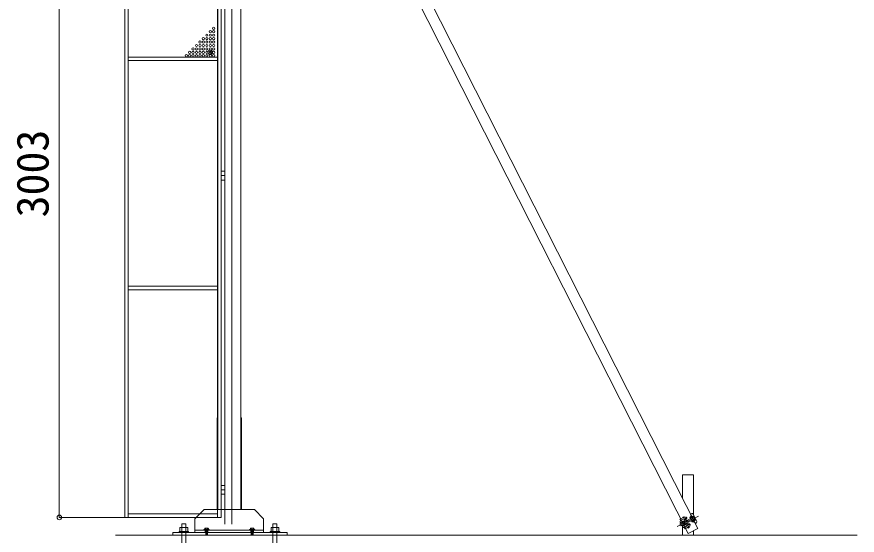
# Model space of a CAD drawing. Units: millimetres, scale not verified. Extents: x -9305 to 9305, y -6415 to 6415.
# Drawn here: x 1663 to 5333, y -3684 to -1422 of the extents above; entities that cross this region are included whole.
import ezdxf
from ezdxf.enums import TextEntityAlignment as Align

# ---------------------------------------------------------------- set-up
doc = ezdxf.new("R2010")
doc.units = ezdxf.units.MM
doc.header["$LTSCALE"] = 40
doc.header["$PDMODE"] = 32
doc.header["$PDSIZE"] = 20
doc.linetypes.add('CHAIN2', pattern=[12, 9, -1, 1, -1])
doc.linetypes.add('DOUBLE_CHAIN2', pattern=[12.8, 9, -1, 0.6, -0.6, 0.6, -1])
for name, color, linetype, lineweight in [('0-0_0', 7, 'Continuous', 9), ('0-3_CYG-36', 7, 'Continuous', 9), ('0-9_ﾒッｼュﾊﾟﾈﾙ用ﾌﾞﾛッｸ', 7, 'Continuous', 9), ('0-C_寸法', 7, 'Continuous', 9)]:
    doc.layers.add(name, color=color, linetype=linetype, lineweight=lineweight)
doc.styles.add('ＭＳ ゴシック', font='')
doc.styles.get('ＭＳ ゴシック').set_extended_font_data('MS Gothic')

msp = doc.modelspace()

# ---------------------------------------------------------------- linework, layer by layer
at = {"layer": '0-0_0'}
for p, q in [((1848.37, -3606.92), (1848.37, -603.92)), ((1848.37, -607.92), (1848.37, -3602.92)), ((2134.54, -3606.92), (2134.54, -603.92)), ((2149.54, -3606.92), (2149.54, -603.92)), ((2539.54, -3606.92), (2539.54, -603.92)), ((2554.54, -603.92), (2554.54, -3606.92)), ((2554.54, -3486.06), (2571.46, -3486.06)), ((2132.54, -3606.92), (1847.37, -3606.92))]:
    msp.add_line(p, q, dxfattribs=at)
for points in [[(2554.32, -2134.89), (2571.54, -2134.89), (2571.54, -2114.99), (2554.32, -2114.99)], [(2554.54, -2095.42), (2571.54, -2095.42), (2571.54, -2115.42)], [(2554.32, -3505.96), (2571.54, -3505.96), (2571.54, -3486.06), (2554.32, -3486.06)], [(2571.54, -3486.92), (2571.54, -3466.92), (2554.54, -3466.92)]]:
    msp.add_lwpolyline(points, dxfattribs=at)
msp.add_point((1848.37, -3606.92), dxfattribs=at)
at = {"layer": '0-3_CYG-36'}
for p, q in [((2640.82, -3572.46), (2640.82, 827.54)), ((4637.49, -3655.42), (2472.17, 612.66)), ((4594.22, -3677.55), (2576.09, 300.4)), ((2537.62, -3172.46), (2537.62, -3572.46)), ((2537.62, -3172.46), (2540.82, -3172.46)), ((2644.02, -3172.46), (2640.82, -3172.46)), ((2644.02, -3172.46), (2644.02, -3572.46)), ((4618.29, -3595.28), (4618.29, -3420.63)), ((2440.82, -3612.46), (2480.82, -3572.46)), ((2700.82, -3572.46), (2480.82, -3572.46)), ((2700.82, -3572.46), (2740.82, -3612.46)), ((4605.55, -3592.11), (4610.03, -3589.89)), ((4616.73, -3592.14), (4632.74, -3624.39)), ((2440.82, -3612.46), (2440.82, -3672.46)), ((2740.82, -3672.46), (2740.82, -3612.46)), ((4558.82, -3614.48), (4561.75, -3620.39)), ((4567.24, -3631.22), (4559.74, -3634.95)), ((4568.39, -3631.77), (4561.05, -3635.42)), ((4566.16, -3626.19), (4565.84, -3628.26)), ((4566.16, -3626.19), (4572.73, -3622.91)), ((4576.27, -3626.74), (4570.82, -3629.43)), ((4575.58, -3610.47), (4572.42, -3604.09)), ((4577.41, -3625.06), (4576.98, -3624.17)), ((4618.3, -3605.88), (4577.31, -3626.22)), ((4586.24, -3620.68), (4577.41, -3625.06)), ((4592.56, -3619.78), (4577.89, -3627.06)), ((4578.8, -3616.7), (4587.32, -3610.42)), ((4596.07, -3626.96), (4581.4, -3634.24)), ((4622.75, -3614.84), (4581.7, -3635.22)), ((4591.57, -3631.43), (4582.75, -3635.81)), ((4583.54, -3615.26), (4586.24, -3620.68)), ((4584.15, -3616.48), (4587.33, -3614.14)), ((4587.79, -3607.63), (4587.93, -3607.92)), ((4587.93, -3607.92), (4588.54, -3609.14)), ((4591.36, -3619.25), (4592.52, -3619.8)), ((4594.26, -3636.85), (4591.57, -3631.43)), ((4595.81, -3628.21), (4596.07, -3626.96)), ((4602.37, -3608.2), (4617.07, -3601.8)), ((4603.65, -3611.14), (4602.37, -3608.2)), ((4603.65, -3611.14), (4618.34, -3604.74)), ((4620.58, -3625.76), (4607.62, -3599.66)), ((4609.52, -3610.24), (4608.84, -3608.88)), ((4609.52, -3610.23), (4608.84, -3608.88)), ((4623.68, -3615.49), (4609.7, -3623.33)), ((4611.26, -3626.12), (4609.7, -3623.33)), ((4625.25, -3618.28), (4611.26, -3626.12)), ((4612.75, -3603.25), (4612.93, -3603.61)), ((4614.64, -3620.56), (4613.97, -3619.2)), ((4614.64, -3620.56), (4613.97, -3619.2)), ((4614.9, -3607.57), (4614.35, -3606.48)), ((4614.89, -3607.56), (4614.35, -3606.48)), ((4616.11, -3623.52), (4616.07, -3623.43)), ((4622.75, -3614.84), (4618.3, -3605.88)), ((4619.88, -3617.62), (4619.34, -3616.53)), ((4624.09, -3614.18), (4619.64, -3605.21)), ((4621.49, -3620.85), (4621.31, -3620.49)), ((4630.48, -3631.09), (4626, -3633.32)), ((2375.2, -3668.54), (2375.2, -3652.62)), ((2377.19, -3650.62), (2407.04, -3650.62)), ((2383.16, -3634.66), (2383.16, -4204.76)), ((2401.07, -3634.66), (2383.16, -3634.66)), ((2401.07, -3801.81), (2401.07, -3634.66)), ((2409.03, -3652.62), (2409.03, -3668.54)), ((2440.82, -3662.46), (2740.82, -3662.46)), ((2483.65, -3660.08), (2483.65, -3656.1)), ((2485.64, -3654.11), (2497.58, -3654.11)), ((2487.63, -3660.08), (2487.63, -3654.11)), ((2495.59, -3654.11), (2495.59, -3660.08)), ((2499.57, -3656.1), (2499.57, -3660.08)), ((2682.64, -3660.08), (2682.64, -3656.1)), ((2684.63, -3654.11), (2696.57, -3654.11)), ((2686.62, -3660.08), (2686.62, -3654.11)), ((2694.58, -3660.08), (2694.58, -3654.11)), ((2698.56, -3656.1), (2698.56, -3660.08)), ((2773.18, -3668.54), (2773.18, -3652.62)), ((2775.17, -3650.62), (2805.02, -3650.62)), ((2781.14, -3636.65), (2781.14, -3801.81)), ((2797.06, -3634.66), (2783.13, -3634.66)), ((2799.05, -4204.76), (2799.05, -3636.65)), ((2807.01, -3652.62), (2807.01, -3668.54)), ((4559.74, -3634.95), (4559.48, -3636.58)), ((4559.48, -3636.58), (4562.72, -3643.13)), ((4564.19, -3643.9), (4562.72, -3643.13)), ((4571.69, -3640.18), (4564.19, -3643.9)), ((4571.95, -3638.94), (4564.61, -3642.58)), ((4569.69, -3684.4), (4569.69, -3641.18)), ((4575.05, -3644.1), (4573.2, -3643.09)), ((4581.62, -3640.82), (4575.05, -3644.08)), ((4580.74, -3635.65), (4575.26, -3638.38)), ((4579.94, -3657.02), (4577, -3651.1)), ((4582.75, -3635.81), (4583.2, -3636.7)), ((4590.25, -3639.76), (4596.62, -3637.88)), ((4590.95, -3652.67), (4590.4, -3651.56)), ((4597.1, -3653.8), (4593.32, -3646.19)), ((4593.66, -3635.63), (4597.44, -3634.51)), ((4594.22, -3677.55), (4637.49, -3655.42)), ((4596.62, -3637.88), (4600.41, -3636.76)), ((4618.29, -3684.4), (4618.29, -3665.24)), ((5332.78, -3684.4), (2093.64, -3684.4)), ((2343.88, -3672.46), (2843.83, -3672.46)), ((2343.88, -3672.46), (2343.88, -3684.4)), ((2843.82, -3672.46), (2843.82, -3684.4))]:
    msp.add_line(p, q, dxfattribs=at)
at = {"layer": '0-3_CYG-36', "linetype": 'CHAIN2'}
msp.add_line((4639.96, -3600.71), (4546.85, -3646.93), dxfattribs=at)
at = {"layer": '0-3_CYG-36', "linetype": 'DOUBLE_CHAIN2'}
for p, q in [((2485.64, -3662.07), (2485.64, -3672.02)), ((2495.59, -3662.07), (2487.63, -3662.07)), ((2495.59, -3664.06), (2487.63, -3662.07)), ((2495.59, -3666.05), (2487.63, -3664.06)), ((2495.59, -3668.04), (2487.63, -3666.05)), ((2495.59, -3670.03), (2487.63, -3668.04)), ((2497.58, -3662.07), (2497.58, -3672.02)), ((2684.63, -3662.07), (2684.63, -3672.02)), ((2694.58, -3664.06), (2686.62, -3662.07)), ((2694.58, -3666.05), (2686.62, -3664.06)), ((2694.58, -3668.04), (2686.62, -3666.05)), ((2694.58, -3670.03), (2686.62, -3668.04)), ((2696.57, -3662.07), (2696.57, -3672.02)), ((2495.59, -3672.02), (2487.63, -3670.03)), ((2495.59, -3674.01), (2487.63, -3672.02)), ((2495.59, -3676), (2487.63, -3674.01)), ((2495.59, -3677.99), (2487.63, -3676)), ((2495.59, -3679.98), (2487.63, -3677.99)), ((2495.59, -3681.96), (2487.63, -3679.98)), ((2495.59, -3683.96), (2487.63, -3681.96)), ((2694.58, -3672.02), (2686.62, -3670.03)), ((2694.58, -3674.01), (2686.62, -3672.02)), ((2694.58, -3676), (2686.62, -3674.01)), ((2694.58, -3677.99), (2686.62, -3676)), ((2694.58, -3679.98), (2686.62, -3677.99)), ((2694.58, -3681.96), (2686.62, -3679.98)), ((2694.58, -3683.96), (2686.62, -3681.96))]:
    msp.add_line(p, q, dxfattribs=at)
at = {"layer": '0-3_CYG-36'}
for points in [[(4569.69, -3522.94), (4569.69, -3420.63), (4618.29, -3420.63)], [(4573.51, -3608.02), (4578.68, -3605.45), (4577.34, -3605), (4570.17, -3608.56), (4569.62, -3609.4)], [(4612.76, -3600.45), (4605.14, -3604.23), (4604.81, -3605.24)], [(4604.81, -3605.24), (4605.25, -3606.13), (4606.26, -3606.47), (4613.87, -3602.69), (4614.21, -3601.69), (4613.76, -3600.79)], [(2678.66, -3662.07), (2678.66, -3660.08), (2702.54, -3660.08), (2702.54, -3662.07)], [(4593.96, -3649.22), (4598.46, -3646.99), (4599.46, -3647.33), (4599.91, -3648.22), (4599.57, -3649.23), (4591.96, -3653.01), (4590.95, -3652.67)]]:
    msp.add_lwpolyline(points, dxfattribs=at)
for points in [[(4614.43, -3624.63), (4614.32, -3624.4), (4623.28, -3619.96), (4623.39, -3620.18), (4623.05, -3621.19), (4615.44, -3624.97)], [(2413.01, -3668.54), (2371.22, -3668.54), (2371.22, -3672.52), (2413.01, -3672.52)], [(2503.55, -3662.07), (2479.67, -3662.07), (2479.67, -3660.08), (2503.55, -3660.08)], [(2810.99, -3668.54), (2769.2, -3668.54), (2769.2, -3672.52), (2810.99, -3672.52)]]:
    msp.add_lwpolyline(points, close=True, dxfattribs=at)
at = {"layer": '0-3_CYG-36', "linetype": 'DOUBLE_CHAIN2'}
for points in [[(2487.63, -3660.08), (2487.63, -3683.96), (2495.59, -3683.96), (2495.59, -3660.08)], [(2686.62, -3660.08), (2686.62, -3683.96), (2694.58, -3683.96), (2694.58, -3660.08)]]:
    msp.add_lwpolyline(points, dxfattribs=at)
at = {"layer": '0-3_CYG-36'}
for centre, radius, start, end in [((4594.63, -3598.32), 12.56, 308.057, 29.606), ((4612.25, -3594.37), 5, 26.4, 116.4), ((4598.42, -3684.67), 80.6, 100.823, 119.434), ((4565.43, -3625.07), 5.57, 132.772, 205.788), ((4566.44, -3624.05), 6.94, 209.778, 267.587), ((4561.3, -3620.61), 0.5, 312.772, 26.4), ((4942.91, -4486.99), 946.72, 112.012, 113.741), ((4574.52, -3619.35), 10.8, 219.289, 249.774), ((4585.8, -3627.58), 15.09, 187.049, 225.751), ((4577.75, -3619.77), 7.12, 211.052, 258.011), ((4554.52, -3642.95), 28.24, 12.812, 39.975), ((4586.56, -3627.14), 10.3, 177.763, 235.639), ((4582.36, -3621.52), 6, 126.383, 206.122), ((4584.2, -3609.41), 4, 26.4, 106.989), ((4585.34, -3614.37), 2, 126.383, 206.4), ((4586.14, -3608.8), 2, 306.383, 26.4), ((4584.96, -3610.92), 4, 306.383, 26.4), ((4568.64, -3635.94), 28.24, 15.865, 36.28), ((4569.2, -3635.66), 28.24, 17.932, 34.217), ((4599.7, -3620.7), 10.25, 357.171, 55.629), ((4614.46, -3638.26), 12.56, 23.194, 104.743), ((4618.74, -3605.65), 4.2, 26.4, 113.538), ((4618.74, -3605.65), 1, 26.4, 113.538), ((4621.64, -3601.52), 1, 116.4, 206.4), ((4623.2, -3614.62), 1, 299.262, 26.4), ((4623.2, -3614.62), 4.2, 299.262, 26.4), ((4629.64, -3617.64), 1, 206.4, 296.4), ((4628.26, -3626.62), 5, 296.4, 26.4), ((2377.19, -3652.62), 1.99, 90, 180), ((2407.04, -3652.62), 1.99, 0, 90), ((2485.64, -3656.1), 1.99, 90, 180), ((2497.58, -3656.1), 1.99, 0, 90), ((2684.63, -3656.1), 1.99, 90, 180), ((2696.57, -3656.1), 1.99, 0, 90), ((2775.17, -3652.62), 1.99, 90, 180), ((2783.13, -3636.65), 1.99, 90, 180), ((2797.06, -3636.65), 1.99, 0, 90), ((2805.02, -3652.62), 1.99, 0, 90), ((4576.92, -3645.16), 6.94, 145.213, 203.022), ((4575.49, -3645.34), 5.57, 207.012, 280.028), ((4583.03, -3641.53), 8.38, 157.938, 197.834), ((4576.55, -3651.32), 0.5, 26.4, 100.028), ((4460.64, -3432.11), 247.98, 297.984, 304.414), ((4585.4, -3638.68), 5.56, 146.937, 208.834), ((4547.97, -3583.03), 80.6, 293.366, 311.977), ((4588.56, -3634), 6, 206.678, 286.417), ((4596.06, -3635.96), 2, 206.4, 286.417), ((4598.57, -3638.35), 4, 26.4, 106.417), ((4600.97, -3638.68), 2, 26.4, 106.417), ((4599.32, -3639.86), 4, 305.811, 26.4)]:
    msp.add_arc(centre, radius, start, end, dxfattribs=at)
at = {"layer": '0-3_CYG-36', "linetype": 'DOUBLE_CHAIN2'}
for centre in [(2497.58, -3656.1), (2696.57, -3656.1)]:
    msp.add_arc(centre, 1.99, 0, 90, dxfattribs=at)
at = {"layer": '0-9_ﾒッｼュﾊﾟﾈﾙ用ﾌﾞﾛッｸ'}
for centre in [(2522.54, -1471.92), (2492.54, -1501.92), (2507.54, -1486.92), (2507.54, -1501.92), (2522.54, -1486.92), (2522.54, -1501.92), (2462.54, -1531.92), (2477.54, -1516.92), (2477.54, -1531.92), (2492.54, -1516.92), (2492.54, -1531.92), (2507.54, -1516.92), (2507.54, -1531.92), (2522.54, -1516.92), (2522.54, -1531.92), (2417.54, -1576.92), (2432.54, -1561.92), (2432.54, -1576.92), (2447.54, -1546.92), (2447.54, -1561.92), (2447.54, -1576.92), (2462.54, -1546.92), (2462.54, -1561.92), (2462.54, -1576.92), (2477.54, -1546.92), (2477.54, -1561.92), (2477.54, -1576.92), (2492.54, -1546.92), (2492.54, -1561.92), (2492.54, -1576.92), (2507.54, -1546.92), (2507.54, -1561.92), (2507.54, -1576.92), (2522.54, -1546.92), (2522.54, -1561.92), (2522.54, -1576.92), (2402.54, -1591.92), (2417.54, -1591.92), (2432.54, -1591.92), (2447.54, -1591.92), (2462.54, -1591.92), (2477.54, -1591.92), (2492.54, -1591.92), (2507.54, -1591.92), (2522.54, -1591.92)]:
    msp.add_circle(centre, 5, dxfattribs=at)
msp.add_point((2507.54, -1576.92), dxfattribs=at)
at = {"layer": '0-C_寸法'}
for p, q in [((2571.75, -3636.18), (2571.75, 598.53)), ((2540.97, 504.01), (2540.97, -3572.46)), ((2539.54, -1597.92), (2149.54, -1597.92)), ((2539.54, -1612.92), (2149.54, -1612.92)), ((2539.54, -2597.92), (2149.54, -2597.92)), ((2539.54, -2612.92), (2149.54, -2612.92)), ((2539.54, -3591.92), (2149.54, -3591.92)), ((2554.54, -3606.92), (2134.54, -3606.92))]:
    msp.add_line(p, q, dxfattribs=at)
msp.add_lwpolyline([(2571.75, 578.53), (2571.75, 598.53), (2601.75, 598.53), (2601.75, -3636.18)], dxfattribs=at)

# ---------------------------------------------------------------- texts
at = {"layer": '0-0_0', "style": 'ＭＳ ゴシック'}
msp.add_text('3003', height=140.8, rotation=90, dxfattribs=at).set_placement((1844.1, -2297.42), align=Align.BOTTOM_LEFT)

doc.saveas('drawing.dxf')
